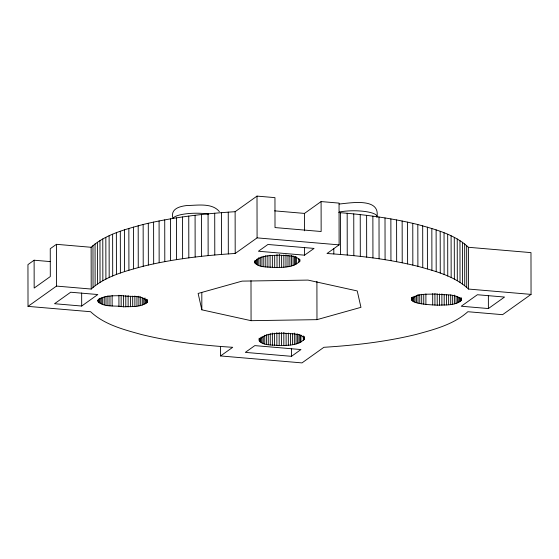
<?xml version="1.0" encoding="UTF-8"?>
<svg xmlns="http://www.w3.org/2000/svg" width="559" height="559" viewBox="0 0 559 559"><rect width="100%" height="100%" fill="white"/><g stroke="black" fill="none" stroke-linecap="round" stroke-linejoin="round"><path stroke-width="0.84" d="M147.562 301.804C142.943 294.313 129.297 297.367 121.841 295.585C113.966 296.088 103.792 294.705 97.748 300.595C102.367 308.086 116.013 305.032 123.469 306.821C131.344 306.311 141.518 307.695 147.562 301.804L147.562 300.064M411.48 299.547C416.392 292.685 427.956 294.67 435.601 293.95C443.063 295.732 456.71 292.685 461.329 300.176C455.278 306.066 445.104 304.683 437.236 305.186C430.276 304.739 423.198 304.557 416.434 302.733C414.184 302.042 410.662 300.889 411.48 297.807M299.883 261.137C297.73 254.401 285.649 256.225 279.891 255.177C271.367 255.533 261.067 254.897 254.694 261.612C256.854 268.348 268.935 266.524 274.693 267.572C283.217 267.216 293.517 267.852 299.883 261.137L299.883 259.397M304.375 339.159C302.216 332.423 290.142 334.247 284.384 333.199C275.86 333.555 265.56 332.919 259.187 339.634C261.346 346.37 273.421 344.547 279.186 345.595C287.703 345.238 298.01 345.874 304.375 339.159L304.375 336.546M50.527 261.612L34.12 260.214L27.95 264.61L28.02 306.381L56.494 286.089L91.208 289.052L91.131 247.281C105.504 234.382 124.971 229.463 143.146 224.487C173.283 217.172 204.217 213.643 235.122 211.7L257.007 196.104L274.958 197.634L275.014 227.569L321.146 231.51L321.097 201.568L339.047 203.106L339.117 244.87L327.001 253.513C357.55 255.463 388.128 258.978 417.894 266.315C435.608 271.269 454.712 276.111 468.47 289.052L531.05 294.39L530.98 252.619L468.393 247.281C454.635 234.34 435.531 229.497 417.818 224.543C391.922 218.136 365.376 214.698 338.817 212.574M91.208 289.052C105.581 276.153 125.041 271.234 143.216 266.259C173.36 258.943 204.287 255.414 235.199 253.472L257.084 237.875L339.117 244.87M91.131 247.281L56.424 244.318L50.254 248.713L50.303 276.558L34.169 288.06L34.12 260.214M81.684 306.039L97.818 294.537L70.679 292.224L54.544 303.719L81.684 306.039L81.663 292.986M274.588 210.855L304.487 213.412L321.097 201.568M304.557 255.177L314.053 248.413L267.915 244.479L258.426 251.243L304.557 255.177L304.543 247.351M220.553 346.377L220.574 355.95L232.712 347.3C202.023 345.364 171.313 341.856 141.413 334.513C123.623 329.551 104.428 324.709 90.607 311.719L28.02 306.381M291.47 356.321L300.959 349.557L254.82 345.616L245.331 352.38L291.47 356.321L291.456 348.488M488.391 308.547L504.525 297.053L477.386 294.733L461.252 306.234L488.391 308.547L488.37 295.494M531.05 294.39L502.576 314.682L467.869 311.719C453.496 324.618 434.029 329.537 415.854 334.513C385.717 341.828 354.783 345.357 323.878 347.3L301.993 362.896L220.574 355.95M316.974 319.65L360.953 307.331L357.236 290.946L308.009 280.094L242.096 281.121L198.124 293.44L201.834 309.826L251.068 320.677L316.974 319.65L316.904 281.359M339.166 204.028C350.06 203.071 380.861 197.187 376.885 217.22A23.401 5.821 -0.1 0 0 365.125 211.505A23.401 5.821 -0.1 0 0 339.299 212.015M219.38 211.595C211.98 202.61 197.411 205.426 187.076 205.502C179.746 206.313 170.083 208.717 172.969 218.492A23.52 5.849 -0.1 0 1 208.542 214.041M468.393 247.281L468.47 289.052M466.653 245.576L466.73 287.347M464.669 243.892L464.739 285.663M462.433 242.229L462.503 284M461.35 297.856L461.329 300.176M461.042 298.143L461.049 300.756M460.511 297.835L460.518 301.322M459.952 240.587L460.022 282.358M459.743 297.521L459.75 301.867M458.736 297.171L458.743 302.391M457.507 296.801L457.521 302.887M457.234 238.966L457.304 280.737M456.074 296.389L456.081 303.348M454.446 295.068L454.46 303.768M454.278 237.372L454.355 279.144M452.65 295.445L452.664 304.145M451.092 235.807L451.169 277.578M450.701 294.893L450.715 304.466M448.625 295.166L448.639 304.739M447.682 234.277L447.752 276.041M446.445 294.509L446.459 304.948M444.188 294.663L444.202 305.102M444.042 232.775L444.119 274.539M441.876 293.88L441.896 305.193M440.185 231.307L440.261 273.072M439.542 293.908L439.563 305.221M437.215 293.873L437.236 305.186M436.118 229.875L436.195 271.646M434.916 293.775L434.937 305.088M432.673 293.622L432.694 304.934M431.841 228.477L431.911 270.249M427.362 227.129L427.432 268.893M425.888 293.908L425.909 304.355M423.729 294.565L423.75 304.138M422.688 225.815L422.758 267.586M421.682 294.293L421.696 303.865M419.767 294.831L419.781 303.537M418.006 294.453L418.02 303.153M417.818 224.543L417.894 266.315M416.42 295.774L416.434 302.733M415.03 296.179L415.044 302.265M413.849 296.549L413.863 301.769M412.773 223.321L412.842 265.092M412.898 296.892L412.905 301.238M412.179 298.08L412.186 300.693M411.704 297.514L411.71 300.12M407.546 222.147L407.616 263.918M402.145 221.022L402.221 262.793M396.59 219.939L396.659 261.71M390.874 218.918L390.944 260.683M385.011 217.94L385.081 259.711M379.009 217.025L379.079 258.796M372.874 216.158L372.944 257.93M366.613 215.348L366.683 257.119M360.234 214.6L360.31 256.371M353.756 213.908L353.826 255.68M347.174 213.272L347.244 255.044M340.501 212.699L340.578 254.471M333.814 248.741L333.821 253.961M304.487 213.412L304.515 230.811M303.97 337.119L303.97 339.732M303.313 335.938L303.32 340.291M300.938 335.016L300.952 341.982M300.05 335.554L300.064 342.52M299.477 259.096L299.484 261.71M298.827 258.782L298.834 262.269M298.925 334.324L298.946 343.03M297.598 333.933L297.612 343.505M296.445 256.993L296.459 263.96M296.06 334.373L296.081 343.946M295.557 256.665L295.571 264.498M294.439 257.175L294.453 265.008M294.348 333.031L294.369 344.344M293.105 255.91L293.119 265.483M292.469 333.381L292.49 344.693M291.567 255.484L291.588 265.923M290.456 333.681L290.477 344.994M289.855 255.882L289.876 266.322M288.325 333.052L288.346 345.231M287.983 255.358L288.004 266.671M285.963 254.785L285.984 266.971M286.103 333.234L286.124 345.413M283.832 255.03L283.853 267.209M283.818 332.486L283.839 345.539M281.617 255.211L281.638 267.391M281.491 332.542L281.519 345.595M279.325 254.464L279.346 267.516M279.158 332.542L279.186 345.595M277.005 254.52L277.026 267.572M276.845 332.479L276.866 345.532M274.672 255.393L274.693 267.572M274.567 333.22L274.588 345.399M272.352 255.323L272.373 267.509M272.366 333.031L272.387 345.217M270.256 333.653L270.276 344.966M270.081 255.197L270.102 267.377M268.271 334.226L268.292 344.665M267.873 255.882L267.894 267.195M266.433 334.743L266.447 344.309M265.77 255.631L265.791 266.943M264.756 335.211L264.77 343.911M263.785 256.204L263.799 266.643M263.268 336.504L263.282 343.464M261.94 256.721L261.961 266.287M261.982 336.895L261.996 342.981M260.913 337.252L260.927 342.471M260.263 257.189L260.284 265.888M260.082 338.447L260.082 341.926M259.481 338.761L259.488 341.367M259.131 338.188L259.131 340.794M258.775 257.615L258.789 265.441M257.489 258.873L257.503 264.959M257.007 196.104L257.084 237.875M256.42 259.229L256.434 264.449M255.589 260.424L255.596 263.911M254.988 260.739L254.995 263.345M254.638 261.032L254.645 262.772M250.998 280.646L251.068 320.677M235.122 211.7L235.199 253.472M228.254 212.147L228.324 253.919M221.441 212.658L221.518 254.429M214.712 213.224L214.789 254.995M208.074 213.852L208.144 255.624M201.806 292.42L201.834 309.826M201.526 214.544L201.596 256.315M195.084 215.292L195.154 257.063M188.753 216.095L188.823 257.867M182.541 216.962L182.618 258.733M176.462 217.877L176.539 259.649M170.523 218.855L170.593 260.627M164.723 219.883L164.8 261.647M159.084 220.959L159.154 262.73M153.599 222.084L153.669 263.855M148.289 223.265L148.359 265.036M147.283 299.771L147.283 302.384M146.751 299.47L146.758 302.95M145.976 299.149L145.99 303.502M144.97 297.933L144.984 304.026M143.747 298.429L143.754 304.522M143.146 224.487L143.216 266.259M142.307 298.017L142.321 304.983M140.679 296.696L140.693 305.403M138.884 296.2L138.898 305.773M138.192 225.759L138.262 267.53M136.934 296.529L136.955 306.101M134.859 295.928L134.88 306.367M133.419 227.073L133.496 268.844M132.679 296.137L132.7 306.584M130.422 296.291L130.443 306.73M128.85 228.428L128.919 270.2M128.116 295.508L128.137 306.821M125.782 295.536L125.803 306.856M124.475 229.826L124.552 271.597M123.455 295.508L123.469 306.821M121.149 295.411L121.17 306.723M120.311 231.258L120.388 273.03M118.913 295.25L118.927 306.563M116.363 232.733L116.433 274.497M112.625 234.235L112.701 276.006M112.128 295.543L112.142 305.983M109.969 296.193L109.983 305.766M109.117 235.772L109.187 277.543M107.922 295.921L107.936 305.493M106 296.466L106.021 305.165M105.833 237.344L105.903 279.116M104.24 296.955L104.253 304.788M102.779 238.938L102.849 280.709M102.66 297.402L102.667 304.362M101.27 297.807L101.277 303.9M99.963 240.566L100.04 282.337M100.089 298.178L100.096 303.397M99.132 298.52L99.139 302.873M98.419 299.708L98.419 302.321M97.944 300.015L97.944 301.755M97.385 242.215L97.462 283.986M95.058 243.885L95.128 285.656M92.969 245.569L93.046 287.34M56.424 244.318L56.494 286.089"/></g></svg>
